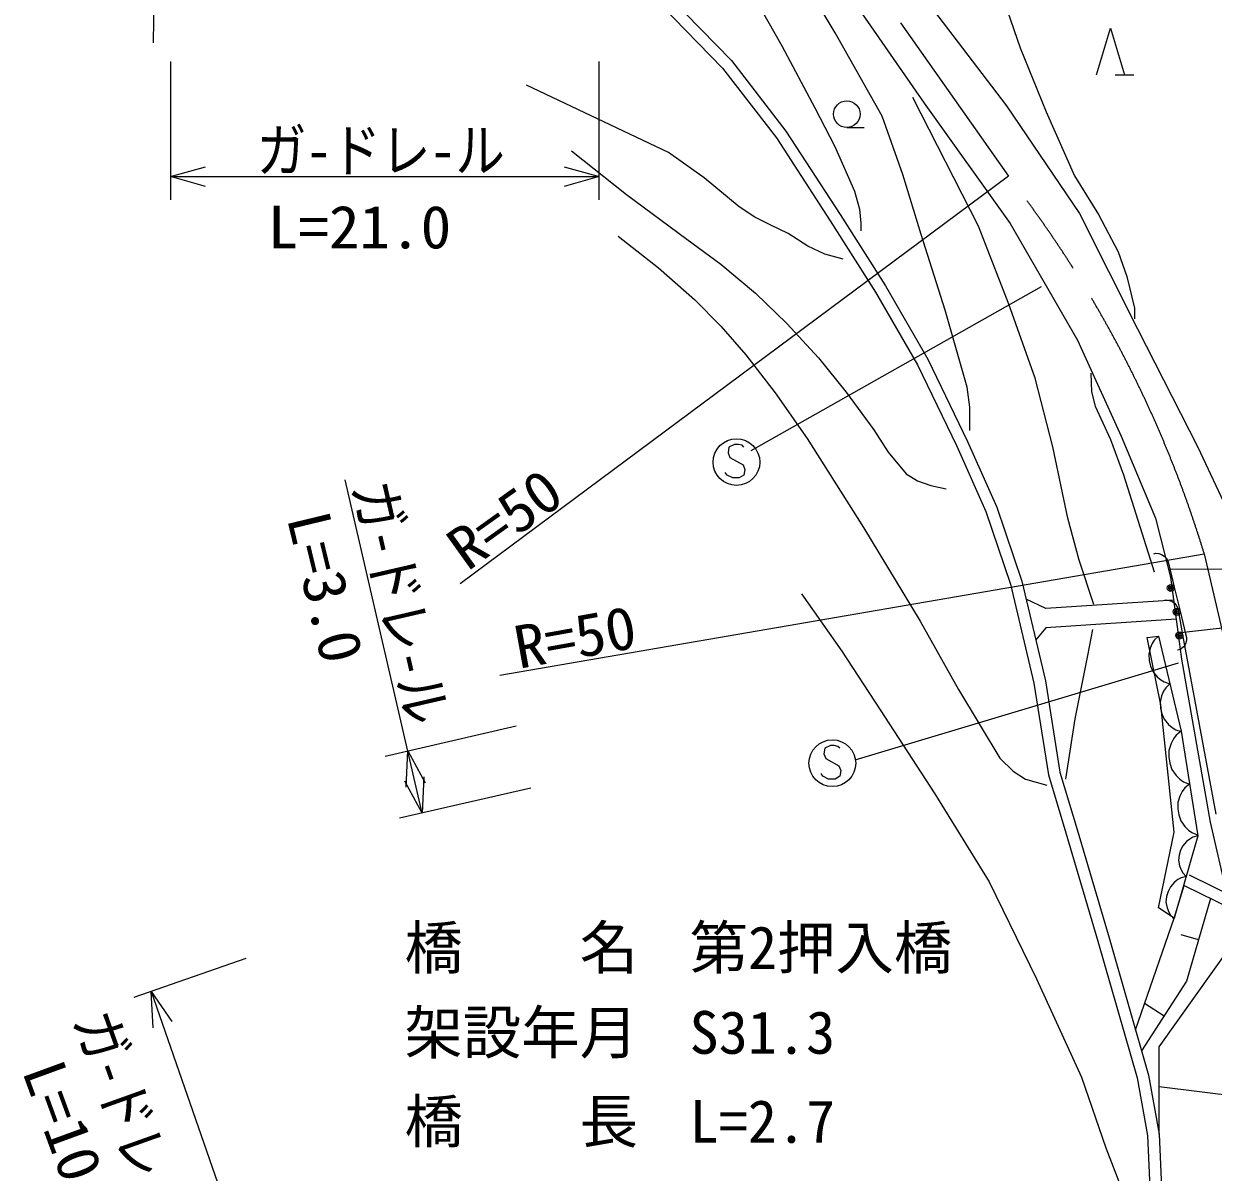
# Model space of a CAD drawing. Units: millimetres, scale not verified. Extents: x 40000 to 680000, y 20000 to 380000.
# Drawn here: x 398959 to 449885, y 239518 to 288716 of the extents above; entities that cross this region are included whole.
import ezdxf
from ezdxf.enums import TextEntityAlignment as Align

# ---------------------------------------------------------------- set-up
doc = ezdxf.new("R2010")
doc.units = ezdxf.units.MM
doc.header["$LTSCALE"] = 1000
doc.linetypes.add('CHAIN', pattern=[18.5, 12, -1.5, 3.5, -1.5])
for name, color, linetype, lineweight in [('M-BGD', 7, 'Continuous', 25), ('M-BGD-EXST', 7, 'Continuous', 25), ('M-BMK', 2, 'CHAIN', 13), ('M-BMK-OTRS', 5, 'Continuous', 25), ('M-STR-HTXT', 7, 'Continuous', 13), ('M-STR-STR1', 1, 'Continuous', 25)]:
    doc.layers.add(name, color=color, linetype=linetype, lineweight=lineweight)
doc.styles.add('ＭＳ ゴシック', font='')
doc.styles.get('ＭＳ ゴシック').set_extended_font_data('MS Gothic')

msp = doc.modelspace()

# ---------------------------------------------------------------- linework, layer by layer
at = {"layer": 'M-BGD'}
for p, q in [((432873, 292000), (437504, 285317)), ((436327, 291379), (441031, 285199)), ((426603, 289862), (429259, 287144)), ((426265, 289493), (428881, 286815)), ((444890, 286525), (445490, 288525)), ((445490, 288525), (446090, 286525)), ((428881, 286815), (431185, 283826)), ((429259, 287144), (431593, 284115)), ((445690, 286525), (446490, 286525)), ((437504, 285317), (441198, 280158)), ((441031, 285199), (444153, 280584)), ((434195, 284275), (434945, 284275)), ((431185, 283826), (433489, 280276)), ((431593, 284115), (433912, 280543)), ((433489, 280276), (435420, 277224)), ((433912, 280543), (435848, 277483)), ((441198, 280158), (444070, 275155)), ((444153, 280584), (446644, 275649)), ((435420, 277224), (437226, 274110)), ((435848, 277483), (437668, 274345)), ((446644, 275649), (449227, 270576)), ((444070, 275155), (445946, 271051)), ((437226, 274110), (438907, 270623)), ((437668, 274345), (439364, 270826)), ((445946, 271051), (447412, 267534)), ((438907, 270623), (440153, 267820)), ((439364, 270826), (440619, 268003)), ((449227, 270576), (450979, 266840)), ((440619, 268003), (441693, 264844)), ((440153, 267820), (441212, 264706)), ((447412, 267534), (448057, 265013)), ((447349, 266012), (447427, 266031)), ((447427, 266031), (447553, 266021)), ((447553, 266021), (447664, 265986)), ((447664, 265986), (447785, 265913)), ((447785, 265913), (447867, 265830)), ((447867, 265830), (447939, 265704)), ((447939, 265704), (447978, 265548)), ((447978, 265548), (448216, 264577)), ((441693, 264844), (442699, 260568)), ((448057, 265013), (448526, 261495)), ((441212, 264706), (442208, 260471)), ((448216, 264577), (448466, 263557)), ((442722, 263666), (441875, 264070)), ((448188, 264027), (442722, 263666)), ((447795, 264019), (447874, 264034)), ((447874, 264034), (447999, 264016)), ((447999, 264016), (448108, 263975)), ((448108, 263975), (448225, 263895)), ((448225, 263895), (448302, 263808)), ((448302, 263808), (448366, 263677)), ((448366, 263677), (448396, 263520)), ((448396, 263520), (448577, 262537)), ((448466, 263557), (448704, 262586)), ((442722, 262845), (442286, 262325)), ((448298, 263205), (442722, 262845)), ((447054, 262424), (447539, 262488)), ((447636, 259547), (447054, 262424)), ((447364, 262317), (447271, 262165)), ((447539, 262488), (447364, 262317)), ((447539, 262488), (448509, 258415)), ((448577, 262537), (449996, 254854)), ((448704, 262586), (448742, 262431)), ((448747, 262329), (448717, 262198)), ((448742, 262431), (448747, 262329)), ((447187, 261973), (447123, 261698)), ((447271, 262165), (447187, 261973)), ((448420, 261899), (448362, 261884)), ((448512, 261942), (448420, 261899)), ((448614, 262029), (448512, 261942)), ((448678, 262106), (448614, 262029)), ((448717, 262198), (448678, 262106)), ((447123, 261698), (447141, 261443)), ((447141, 261443), (447199, 261198)), ((448526, 261495), (449757, 254520)), ((447199, 261198), (447298, 260963)), ((447298, 260963), (447479, 260747)), ((447479, 260747), (447641, 260613)), ((442208, 260471), (442831, 256548)), ((442699, 260568), (443320, 256659)), ((447641, 260613), (447792, 260519)), ((447851, 260274), (447757, 260122)), ((447792, 260519), (448026, 260445)), ((448026, 260445), (447851, 260274)), ((447674, 259930), (447609, 259655)), ((447757, 260122), (447674, 259930)), ((447609, 259655), (447627, 259401)), ((447627, 259401), (447685, 259155)), ((448218, 254083), (447636, 259547)), ((447685, 259155), (447785, 258920)), ((447785, 258920), (447965, 258704)), ((447965, 258704), (448127, 258570)), ((448127, 258570), (448279, 258476)), ((448304, 258243), (448189, 258085)), ((448279, 258476), (448512, 258402)), ((448509, 258415), (448304, 258243)), ((448509, 258415), (449220, 253922)), ((448081, 257882), (447988, 257587)), ((448189, 258085), (448081, 257882)), ((447988, 257587), (447986, 257308)), ((447986, 257308), (448029, 257035)), ((448029, 257035), (448118, 256770)), ((448118, 256770), (448297, 256519)), ((442831, 256548), (443578, 254057)), ((443320, 256659), (444058, 254198)), ((448297, 256519), (448462, 256358)), ((448462, 256358), (448620, 256244)), ((448620, 256244), (448869, 256143)), ((448562, 255828), (448459, 255633)), ((448672, 255979), (448562, 255828)), ((448869, 256143), (448672, 255979)), ((448370, 255352), (448368, 255084)), ((448459, 255633), (448370, 255352)), ((448368, 255084), (448409, 254823)), ((448409, 254823), (448494, 254569)), ((444058, 254198), (445429, 249555)), ((448494, 254569), (448666, 254329)), ((448666, 254329), (448824, 254176)), ((448824, 254176), (448975, 254066)), ((449757, 254520), (450458, 251466)), ((443578, 254057), (444949, 249417)), ((447539, 250851), (448218, 254083)), ((449220, 253922), (448218, 250398)), ((448741, 253684), (448578, 253506)), ((448884, 253793), (448741, 253684)), ((449018, 253867), (448884, 253793)), ((448975, 254066), (449213, 253970)), ((449220, 253922), (449018, 253867)), ((448425, 253100), (448401, 252882)), ((448484, 253308), (448425, 253100)), ((448578, 253506), (448484, 253308)), ((448401, 252882), (448446, 252645)), ((448446, 252645), (448510, 252477)), ((448514, 252133), (448373, 252054)), ((448510, 252477), (448584, 252343)), ((448728, 252190), (448514, 252133)), ((448584, 252343), (448728, 252190)), ((448859, 252252), (450880, 251258)), ((448050, 251751), (447951, 251542)), ((448222, 251939), (448050, 251751)), ((448218, 250398), (448638, 251803)), ((448373, 252054), (448222, 251939)), ((448638, 251803), (450660, 250809)), ((447889, 251323), (447863, 251093)), ((447863, 251093), (447910, 250843)), ((447951, 251542), (447889, 251323)), ((449774, 251245), (448748, 247696)), ((448218, 250398), (447539, 250851)), ((447910, 250843), (447978, 250665)), ((447978, 250665), (448057, 250524)), ((446559, 245621), (448218, 250398)), ((448057, 250524), (448208, 250363)), ((445429, 249555), (447118, 243675)), ((449261, 249471), (448517, 249686)), ((444949, 249417), (446630, 243563)), ((447565, 244894), (450679, 249253)), ((448748, 247696), (446819, 244716)), ((447783, 246206), (446950, 246746)), ((447564, 241151), (447565, 244894)), ((446630, 243563), (447066, 241095)), ((447118, 243675), (447564, 241151)), ((453263, 242465), (447564, 243177)), ((447066, 241095), (447191, 238541)), ((447564, 241151), (447691, 238545))]:
    msp.add_line(p, q, dxfattribs=at)
for points in [[(439667, 309091), (440068, 307541), (440358, 305956), (440451, 304758), (440431, 303507), (440124, 300724), (439911, 297785), (439917, 296272), (440037, 294476), (440241, 292839), (440593, 290995), (441073, 289259), (441616, 287684), (442727, 284939), (443948, 282195), (444969, 280545), (445819, 278950), (446189, 277889), (446514, 276529), (446515, 276075)], [(439471, 271287), (439469, 272291), (439356, 273148), (438409, 276454), (437375, 279693), (436602, 282265), (435714, 284756), (433704, 288326), (431632, 291780), (429223, 295704)], [(426683, 295213), (428294, 292923), (429854, 290522), (431422, 287774), (432826, 285112), (433682, 283452), (434527, 281549), (434743, 280776), (434799, 280177), (434793, 279842)], [(434035, 278639), (433258, 278846), (432527, 279184), (431685, 279731), (430948, 280085), (430253, 280427), (429591, 280872), (428087, 282109), (426557, 283196), (420490, 286079)], [(444773, 263841), (444146, 265741), (443662, 267531), (443016, 270590), (442267, 273535), (441139, 276699), (439835, 280041), (437020, 285559)], [(422406, 283272), (424767, 281401), (427352, 279485), (428802, 278417), (430290, 277181), (431629, 275876), (432985, 274403), (434174, 272941), (435352, 271328), (435971, 270360), (436735, 269440), (437225, 269139), (437792, 268943), (438446, 268792)], [(424411, 279619), (426138, 278256), (427680, 276899), (428805, 275761), (429870, 274533), (431124, 272908), (432503, 270943), (434915, 267139), (437342, 263121), (438981, 260197), (440746, 257256), (441319, 256695), (441852, 256350), (442768, 256098)], [(444640, 273752), (444677, 272952), (444833, 272332), (445486, 270900), (446043, 269396), (447357, 265241)], [(432253, 264296), (433984, 261845), (435632, 259331), (437968, 255735), (440287, 251960), (442321, 247799), (444251, 243597), (445287, 240569), (446394, 237676), (447001, 237508)], [(443570, 256356), (443971, 258937), (444524, 261655), (444729, 262772)]]:
    msp.add_lwpolyline(points, dxfattribs=at)
for centre, radius in [((434195, 284845), 570), ((448070, 264541), 150), ((448070, 264541), 90), ((448070, 264541), 30), ((448320, 263522), 150), ((448320, 263522), 90), ((448320, 263522), 30), ((448430, 262509), 150), ((448430, 262509), 90), ((448430, 262509), 30)]:
    msp.add_circle(centre, radius, dxfattribs=at)
at = {"layer": 'M-BGD-EXST'}
for p, q in [((430106, 270431), (442535, 277466)), ((429153, 270578), (429113, 270338)), ((429393, 270698), (429153, 270578)), ((429553, 270698), (429393, 270698)), ((429713, 270658), (429553, 270698)), ((429793, 270578), (429713, 270658)), ((429113, 270338), (429193, 270138)), ((429193, 270138), (429753, 269818)), ((429073, 269378), (428993, 269498)), ((429753, 269818), (429833, 269618)), ((429833, 269618), (429793, 269378)), ((429313, 269258), (429073, 269378)), ((429593, 269258), (429313, 269258)), ((429793, 269378), (429593, 269258)), ((434562, 257182), (448397, 261344)), ((433497, 257801), (433257, 257681)), ((433657, 257801), (433497, 257801)), ((433817, 257761), (433657, 257801)), ((433897, 257681), (433817, 257761)), ((433257, 257681), (433217, 257441)), ((433217, 257441), (433297, 257241)), ((433297, 257241), (433857, 256921)), ((433857, 256921), (433937, 256721)), ((433937, 256721), (433897, 256481)), ((433177, 256481), (433097, 256601)), ((433417, 256361), (433177, 256481)), ((433697, 256361), (433417, 256361)), ((433897, 256481), (433697, 256361))]:
    msp.add_line(p, q, dxfattribs=at)
for centre in [(429473, 269938), (433577, 257041)]:
    msp.add_circle(centre, 1000, dxfattribs=at)
at = {"layer": 'M-BMK'}
for p, q in [((425870, 303901), (441115, 282187)), ((449503, 266009), (451664, 256670))]:
    msp.add_line(p, q, dxfattribs=at)
msp.add_arc((401663, 251469), 50000, 16.9058, 37.9055, dxfattribs=at)
at = {"layer": 'M-BMK-OTRS'}
msp.add_line((404873, 312272), (404495, 287901), dxfattribs=at)
at = {"layer": 'M-STR-HTXT'}
for p, q in [((405239, 287093), (405239, 281169)), ((423591, 281169), (423591, 287093)), ((405239, 282169), (406739, 282589)), ((406739, 281749), (405239, 282169)), ((405239, 282169), (423591, 282169)), ((441115, 282187), (417649, 264723)), ((422091, 282589), (423591, 282169)), ((423591, 282169), (422091, 281749)), ((416018, 254904), (412725, 269172)), ((419347, 260812), (449503, 266009)), ((414428, 257346), (420047, 258642)), ((415330, 256015), (415402, 257571)), ((415402, 257571), (416149, 256203)), ((416018, 254904), (415271, 256271)), ((416090, 256460), (416018, 254904)), ((420662, 255976), (415043, 254679)), ((408465, 248669), (403674, 247005)), ((404505, 245706), (404410, 247261)), ((404410, 247261), (405299, 245982)), ((404410, 247261), (407795, 237516))]:
    msp.add_line(p, q, dxfattribs=at)
at = {"layer": 'M-STR-STR1'}
for p, q in [((447968, 265360), (451276, 265357)), ((451792, 263004), (448377, 262612))]:
    msp.add_line(p, q, dxfattribs=at)

# ---------------------------------------------------------------- texts
at = {"layer": 'M-STR-HTXT', "style": 'ＭＳ ゴシック'}
for s, width, p in [('ガ-ドレ-ル', 0.85, (408936, 281830)), ('L=21.0', 1.05, (409406, 278544))]:
    msp.add_text(s, height=1833, dxfattribs=dict(at, width=width)).set_placement(p, align=Align.BOTTOM_LEFT)
for s, rotation, width, p in [('R=50', 35.6, 1.05, (418272, 264786)), ('ガ-ドレ-ル', 283, 0.85, (412473, 268775)), ('L=3.0', 283.6, 1.05, (409681, 267420)), ('R=50', 10.2, 1.05, (420248, 260541)), ('ガ-ドレ-ル', 289.7, 0.85, (400541, 245860)), ('L=10.0', 290.1, 1.05, (398354, 243669))]:
    msp.add_text(s, height=1833, rotation=rotation, dxfattribs=dict(at, width=width)).set_placement(p, align=Align.BOTTOM_LEFT)
for s, p in [('橋\u3000\u3000名', (415259, 247675)), ('第2押入橋', (427464, 247675)), ('架設年月', (415259, 244041)), ('S31.3', (427464, 244041)), ('橋\u3000\u3000長', (415259, 240231)), ('L=2.7', (427464, 240231))]:
    msp.add_text(s, height=1833, dxfattribs=at).set_placement(p, align=Align.BOTTOM_LEFT)

doc.saveas('drawing.dxf')
